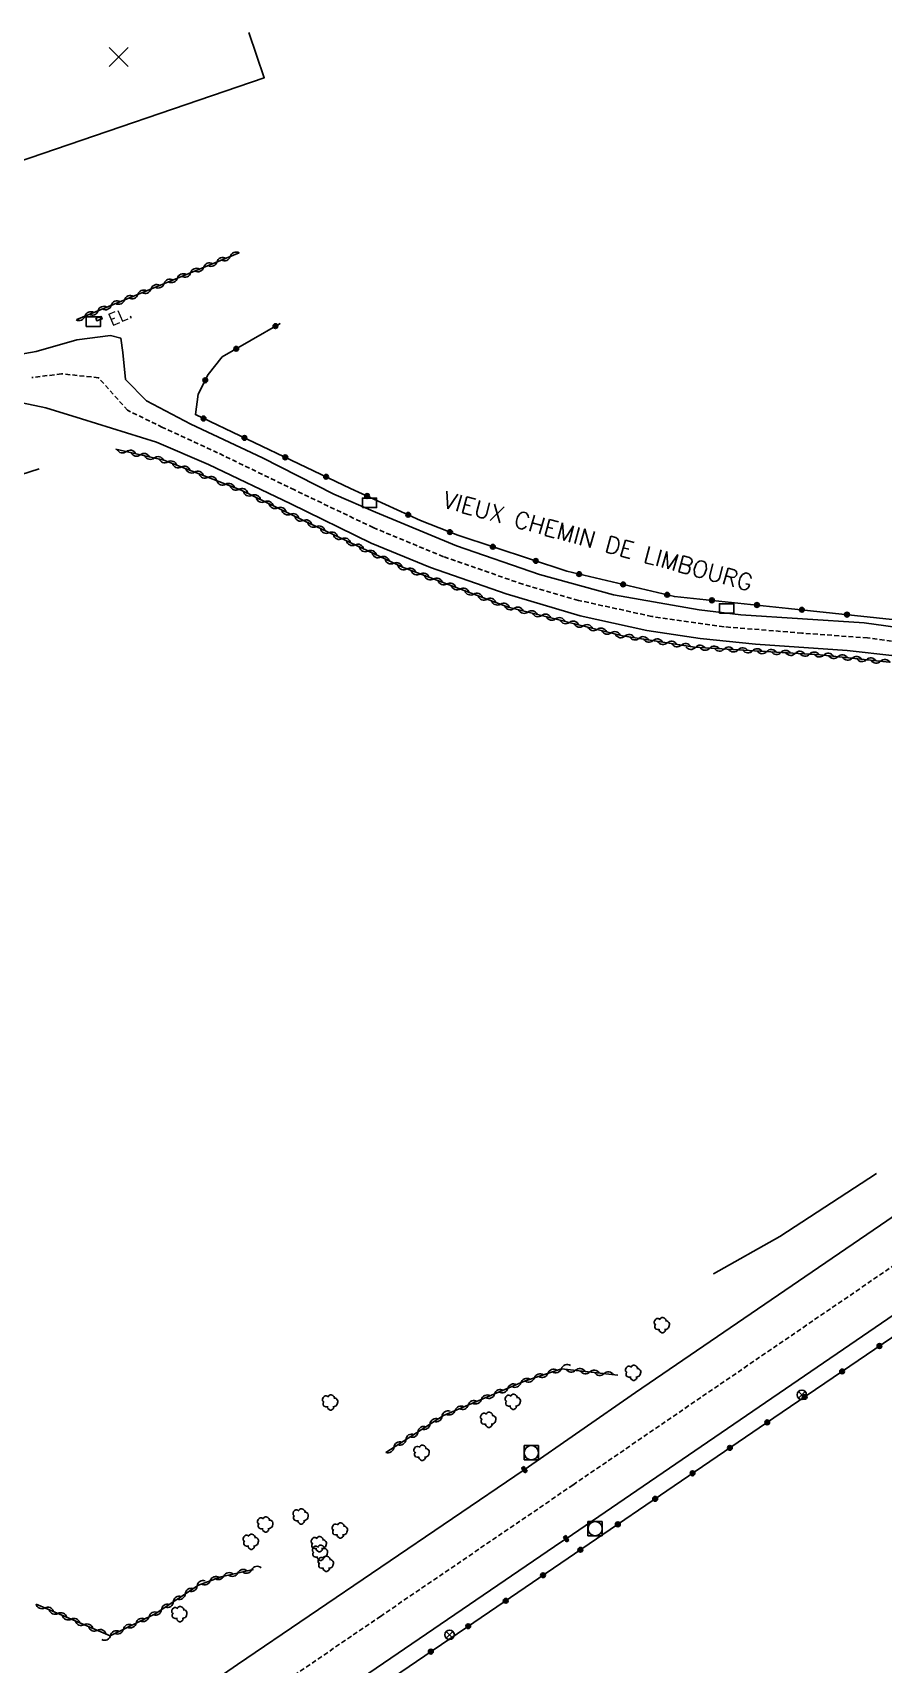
# Model space of a CAD drawing. Header units: millimetres. Extents: x 257000 to 258000, y 143999 to 144912.
# Drawn here: x 257820.7 to 257910, y 144172.8 to 144344.2 of the extents above; entities that cross this region are included whole.
import ezdxf
from ezdxf.enums import TextEntityAlignment as Align

# ---------------------------------------------------------------- set-up
doc = ezdxf.new("R2010")
doc.units = ezdxf.units.MM
doc.linetypes.add('DASHED', pattern=[0.75, 0.5, -0.25])
doc.layers.get('0').update_dxf_attribs({"linetype": 'CONTINUOUS'})
for name, color, linetype in [('W0001', 6, 'DASHED'), ('W0008', 7, 'CONTINUOUS'), ('W0100', 7, 'CONTINUOUS'), ('W0211', 2, 'CONTINUOUS'), ('W0300', 7, 'CONTINUOUS'), ('W0310', 3, 'CONTINUOUS'), ('W0322', 7, 'CONTINUOUS'), ('W0400', 7, 'CONTINUOUS'), ('W0420', 7, 'CONTINUOUS'), ('W0469', 7, 'CONTINUOUS'), ('W0984', 7, 'CONTINUOUS'), ('W0989', 7, 'CONTINUOUS'), ('W0991', 7, 'CONTINUOUS'), ('W1471', 7, 'CONTINUOUS')]:
    doc.layers.add(name, color=color, linetype=linetype)
doc.styles.get("Standard").update_dxf_attribs({"font": 'romans.shx', "width": 0.85})

# ---------------------------------------------------------------- blocks, each defined once
blk = doc.blocks.new('T400')
for p, q in [((-0.15, 0.3), (0.15, 0.3)), ((-0.15, -0.25), (-0.15, 0.3)), ((-0.15, 0.15), (0.15, 0.15)), ((-0.15, 0), (0.15, 0)), ((0.15, 0.3), (0.15, -0.25)), ((-0.15, -0.15), (0.15, -0.15)), ((-0.15, -0.25), (-0.15, -0.3)), ((-0.15, -0.3), (0.15, -0.3)), ((0.15, -0.3), (0.15, -0.25))]:
    blk.add_line(p, q)
blk = doc.blocks.new('T420')
for p, q in [((0.75, 0.75), (-0.75, 0.75)), ((-0.75, 0.75), (-0.75, -0.75)), ((0.75, 0.75), (0.75, -0.75)), ((0.75, -0.75), (-0.75, -0.75))]:
    blk.add_line(p, q)
blk.add_ellipse((0, 0), major_axis=(-0.53, 0.53), ratio=1, start_param=3.926991, end_param=10.210176)
blk = doc.blocks.new('T300')
for p, q in [((-0.8, 0.51), (-0.86, 0.34)), ((-0.86, 0.34), (-0.86, 0.17)), ((-0.86, 0.17), (-0.74, 0.06)), ((-0.69, 0.63), (-0.8, 0.51)), ((-0.8, -0.06), (-0.74, 0.06)), ((-0.74, 0.06), (-0.69, 0.11)), ((-0.57, 0.69), (-0.69, 0.63)), ((-0.46, 0.69), (-0.57, 0.69)), ((-0.29, 0.63), (-0.46, 0.69)), ((-0.29, 0.63), (-0.17, 0.74)), ((-0.23, 0.57), (-0.29, 0.63)), ((-0.17, 0.74), (-0.06, 0.8)), ((-0.06, 0.8), (0.06, 0.8)), ((0.06, 0.8), (0.23, 0.74)), ((0.23, 0.74), (0.34, 0.63)), ((0.34, 0.63), (0.4, 0.51)), ((0.46, 0.46), (0.34, 0.46)), ((0.4, 0.51), (0.4, 0.46)), ((0.57, 0.4), (0.46, 0.46)), ((0.57, 0.4), (0.69, 0.29)), ((0.69, 0.29), (0.74, 0.17)), ((0.74, 0.06), (0.69, -0.17)), ((0.74, 0.17), (0.74, 0.06)), ((-0.8, -0.17), (-0.8, -0.06)), ((-0.8, -0.23), (-0.8, -0.17)), ((-0.74, -0.34), (-0.8, -0.23)), ((-0.69, -0.4), (-0.74, -0.34)), ((-0.51, -0.46), (-0.69, -0.4)), ((-0.4, -0.46), (-0.51, -0.46)), ((-0.4, -0.46), (-0.34, -0.46)), ((-0.34, -0.46), (-0.34, -0.4)), ((-0.34, -0.51), (-0.34, -0.46)), ((-0.29, -0.63), (-0.34, -0.51)), ((-0.17, -0.74), (-0.29, -0.63)), ((-0.06, -0.8), (-0.17, -0.74)), ((0.06, -0.8), (-0.06, -0.8)), ((0.17, -0.74), (0.06, -0.8)), ((0.23, -0.69), (0.17, -0.74)), ((0.29, -0.46), (0.23, -0.46)), ((0.29, -0.63), (0.23, -0.69)), ((0.46, -0.4), (0.29, -0.46)), ((0.34, -0.51), (0.29, -0.63)), ((0.34, -0.51), (0.34, -0.46)), ((0.57, -0.34), (0.46, -0.4)), ((0.63, -0.29), (0.57, -0.34)), ((0.69, -0.17), (0.63, -0.29))]:
    blk.add_line(p, q)
blk = doc.blocks.new('T469')
at = {"color": 0, "linetype": 'Continuous', "flags": 128}
for points in [[(-0.35, 0.35), (0.35, -0.35)], [(-0.35, -0.35), (0.35, 0.35)]]:
    blk.add_lwpolyline(points, dxfattribs=at)
at = {"color": 0, "linetype": 'Continuous'}
blk.add_circle((0, 0), 0.5, dxfattribs=at)
blk = doc.blocks.new('T1471')
at = {"color": 0, "linetype": 'Continuous', "flags": 128}
blk.add_lwpolyline([(-0.75, -0.5), (-0.75, 0.5), (0.75, 0.5), (0.75, -0.5), (-0.75, -0.5)], dxfattribs=at)
blk = doc.blocks.new('t991o')
at = {"color": 0, "linetype": 'Continuous'}
for p, q in [((-1, 1), (1, -1)), ((-1, -1), (1, 1))]:
    blk.add_line(p, q, dxfattribs=at)
blk = doc.blocks.new('t322o')
at = {"color": 0, "linetype": 'Continuous'}
for radius in [0.25, 0.15]:
    blk.add_circle((0, 0), radius, dxfattribs=at)
blk = doc.blocks.new('t310o')
at = {"color": 0, "linetype": 'Continuous'}
for centre, start, end in [((-0.5, 0.38), 216.8699, 323.1304), ((0.5, -0.37), 36.8699, 143.1303)]:
    blk.add_arc(centre, 0.625, start, end, dxfattribs=at)

msp = doc.modelspace()

# ---------------------------------------------------------------- linework, layer by layer
at = {"layer": 'W0001'}
for points in [[(257965.71, 144267.75), (257949.49, 144272.62), (257939.39, 144275.07), (257926.58, 144277.71), (257913.81, 144279.88), (257908.33, 144280.61), (257901.44, 144281.12), (257893.26, 144281.78), (257885.67, 144282.87), (257877.97, 144284.56), (257872.14, 144286.25), (257863.81, 144289.14), (257856.44, 144292.2), (257848.17, 144296.15), (257840.1, 144300.06), (257834.32, 144302.73), (257830.64, 144304.52), (257827.59, 144307.94), (257823.7, 144308.35), (257820.6, 144307.95)], [(257836.39, 144163.63), (257857.18, 144177.85), (257877.4, 144191.65), (257912.12, 144215.42), (257925.92, 144224.91), (257941.47, 144235.54), (257967.01, 144253.02)]]:
    msp.add_lwpolyline(points, dxfattribs=at)
at = {"layer": 'W0008'}
msp.add_line((257907.97, 144282.21), (257895.04, 144283.04), dxfattribs=at)
for points in [[(257895.04, 144283.04), (257890.66, 144283.57), (257881.67, 144285.13), (257873.88, 144287.26), (257865.17, 144290.29), (257856.67, 144293.83), (257852.28, 144295.72), (257844.81, 144299.51), (257837.3, 144303.05), (257832.63, 144305.51), (257830.44, 144307.75), (257830.14, 144310.6), (257829.92, 144312.11), (257828.84, 144312.37), (257825.32, 144311.93), (257821.04, 144310.71), (257815.48, 144309.7)], [(257965.09, 144266.5), (257961.66, 144267.76), (257956.74, 144269.1), (257950.01, 144270.98), (257943.15, 144272.8), (257936.72, 144274.19), (257930.66, 144275.54), (257921.21, 144277.09), (257914.45, 144278.3), (257911.21, 144278.74), (257906.19, 144279.3), (257896.56, 144279.95), (257890.76, 144280.55), (257885.17, 144281.39), (257878.17, 144282.92), (257870.4, 144285.24), (257862.44, 144288), (257856.22, 144290.57), (257847.79, 144294.68), (257839.14, 144298.84), (257833.68, 144301.17), (257825.8, 144303.63), (257822.07, 144304.77), (257818.25, 144305.59)], [(257907.97, 144282.21), (257914.79, 144281.24), (257927.22, 144279.1), (257933.59, 144277.77), (257944.11, 144275.52), (257953.84, 144272.98), (257962.17, 144270.43), (257966.32, 144268.99)], [(257742.88, 144104.88), (257749.75, 144109.63), (257758.02, 144115.24), (257768.88, 144122.75), (257787.6, 144135.48), (257796.97, 144141.79), (257805.95, 144148.04), (257834.74, 144167.64), (257842.17, 144172.81), (257872.29, 144193.26), (257883.95, 144201.36), (257910.34, 144219.39), (257922.99, 144228.13), (257956.74, 144251.12), (257963.58, 144255.86)], [(257838.03, 144159.62), (257876.23, 144185.72), (257876.68, 144186), (257913.9, 144211.45), (257914.31, 144211.72), (257928.86, 144221.69), (257957.3, 144241.2), (257958, 144241.67), (257963.19, 144245.22), (257970.45, 144250.18)]]:
    msp.add_lwpolyline(points, dxfattribs=at)
at = {"layer": 'W0100'}
for points in [[(257818.98, 144330.54), (257845, 144339.45), (257843.38, 144344.18), (257843.38, 144344.18), (257843.38, 144344.18), (257843.38, 144344.18), (257843.38, 144344.18), (257843.38, 144344.18), (257843.38, 144344.18), (257843.38, 144344.18), (257843.38, 144344.18), (257843.38, 144344.18), (257843.38, 144344.18), (257843.38, 144344.18), (257843.38, 144344.18), (257843.38, 144344.18), (257843.38, 144344.18), (257843.38, 144344.18), (257843.38, 144344.18), (257843.38, 144344.18), (257843.38, 144344.18), (257843.38, 144344.18), (257843.38, 144344.18), (257843.38, 144344.18), (257843.38, 144344.18), (257843.38, 144344.18), (257843.38, 144344.18), (257843.38, 144344.18), (257843.38, 144344.18), (257843.38, 144344.18), (257843.38, 144344.18), (257843.38, 144344.18), (257843.38, 144344.18), (257843.38, 144344.18), (257843.38, 144344.18), (257843.38, 144344.18), (257843.38, 144344.18), (257843.38, 144344.18), (257843.38, 144344.18), (257843.38, 144344.18), (257843.38, 144344.18), (257843.38, 144344.18), (257843.38, 144344.18), (257843.38, 144344.18), (257843.38, 144344.18), (257843.38, 144344.18), (257843.38, 144344.18), (257843.38, 144344.18), (257843.38, 144344.18), (257843.38, 144344.18), (257843.38, 144344.18), (257843.38, 144344.18), (257843.38, 144344.18), (257843.38, 144344.18), (257843.38, 144344.18), (257843.38, 144344.18), (257843.38, 144344.18), (257843.38, 144344.18), (257843.38, 144344.18), (257843.38, 144344.18), (257843.38, 144344.18), (257843.38, 144344.18), (257843.38, 144344.18), (257843.38, 144344.18), (257843.38, 144344.18), (257843.38, 144344.18), (257843.38, 144344.18), (257843.38, 144344.18), (257843.38, 144344.18), (257843.38, 144344.18), (257843.38, 144344.18), (257843.38, 144344.18), (257843.38, 144344.18), (257843.38, 144344.18), (257843.38, 144344.18), (257843.38, 144344.18), (257843.38, 144344.18), (257843.38, 144344.18), (257843.38, 144344.18), (257843.38, 144344.18), (257843.38, 144344.18), (257843.38, 144344.18), (257843.38, 144344.18), (257843.38, 144344.18), (257843.38, 144344.18), (257843.38, 144344.18), (257843.38, 144344.18), (257843.38, 144344.18), (257843.38, 144344.18), (257843.38, 144344.18), (257843.38, 144344.18), (257843.38, 144344.18), (257843.38, 144344.18), (257843.38, 144344.18), (257843.38, 144344.18), (257843.38, 144344.18), (257843.38, 144344.18), (257843.38, 144344.18), (257843.38, 144344.18), (257843.38, 144344.18), (257843.38, 144344.18), (257843.38, 144344.18), (257843.38, 144344.18), (257843.38, 144344.18), (257843.38, 144344.18), (257843.38, 144344.18), (257843.38, 144344.18), (257843.38, 144344.18), (257843.38, 144344.18), (257843.38, 144344.18), (257843.38, 144344.18), (257843.38, 144344.18), (257843.38, 144344.18), (257843.38, 144344.18), (257843.38, 144344.18), (257843.38, 144344.18), (257843.38, 144344.18), (257843.38, 144344.18), (257843.38, 144344.18)], [(257827.31, 144314.19), (257827.87, 144314.38), (257827.96, 144314.12), (257827.41, 144313.92), (257827.31, 144314.19)]]:
    msp.add_lwpolyline(points, dxfattribs=at)
at = {"layer": 'W0211'}
msp.add_lwpolyline([(257909.28, 144224.35), (257899.11, 144217.75), (257892.17, 144213.83), (257892.17, 144213.83), (257892.17, 144213.83), (257892.17, 144213.83), (257892.17, 144213.83), (257892.17, 144213.83), (257892.17, 144213.83), (257892.17, 144213.83), (257892.17, 144213.83), (257892.17, 144213.83), (257892.17, 144213.83), (257892.17, 144213.83), (257892.17, 144213.83), (257892.17, 144213.83), (257892.17, 144213.83), (257892.17, 144213.83), (257892.17, 144213.83), (257892.17, 144213.83), (257892.17, 144213.83), (257892.17, 144213.83), (257892.17, 144213.83), (257892.17, 144213.83), (257892.17, 144213.83), (257892.17, 144213.83), (257892.17, 144213.83), (257892.17, 144213.83), (257892.17, 144213.83), (257892.17, 144213.83), (257892.17, 144213.83), (257892.17, 144213.83), (257892.17, 144213.83), (257892.17, 144213.83), (257892.17, 144213.83), (257892.17, 144213.83), (257892.17, 144213.83), (257892.17, 144213.83), (257892.17, 144213.83), (257892.17, 144213.83), (257892.17, 144213.83), (257892.17, 144213.83), (257892.17, 144213.83), (257892.17, 144213.83), (257892.17, 144213.83), (257892.17, 144213.83), (257892.17, 144213.83), (257892.17, 144213.83), (257892.17, 144213.83), (257892.17, 144213.83), (257892.17, 144213.83), (257892.17, 144213.83), (257892.17, 144213.83), (257892.17, 144213.83), (257892.17, 144213.83), (257892.17, 144213.83), (257892.17, 144213.83), (257892.17, 144213.83), (257892.17, 144213.83), (257892.17, 144213.83), (257892.17, 144213.83), (257892.17, 144213.83), (257892.17, 144213.83), (257892.17, 144213.83), (257892.17, 144213.83), (257892.17, 144213.83), (257892.17, 144213.83), (257892.17, 144213.83), (257892.17, 144213.83), (257892.17, 144213.83), (257892.17, 144213.83), (257892.17, 144213.83), (257892.17, 144213.83), (257892.17, 144213.83), (257892.17, 144213.83), (257892.17, 144213.83), (257892.17, 144213.83), (257892.17, 144213.83), (257892.17, 144213.83), (257892.17, 144213.83), (257892.17, 144213.83), (257892.17, 144213.83), (257892.17, 144213.83), (257892.17, 144213.83), (257892.17, 144213.83), (257892.17, 144213.83), (257892.17, 144213.83), (257892.17, 144213.83), (257892.17, 144213.83), (257892.17, 144213.83), (257892.17, 144213.83), (257892.17, 144213.83), (257892.17, 144213.83), (257892.17, 144213.83), (257892.17, 144213.83), (257892.17, 144213.83), (257892.17, 144213.83), (257892.17, 144213.83), (257892.17, 144213.83), (257892.17, 144213.83), (257892.17, 144213.83), (257892.17, 144213.83), (257892.17, 144213.83), (257892.17, 144213.83), (257892.17, 144213.83), (257892.17, 144213.83), (257892.17, 144213.83), (257892.17, 144213.83), (257892.17, 144213.83), (257892.17, 144213.83), (257892.17, 144213.83), (257892.17, 144213.83), (257892.17, 144213.83), (257892.17, 144213.83), (257892.17, 144213.83), (257892.17, 144213.83), (257892.17, 144213.83), (257892.17, 144213.83), (257892.17, 144213.83), (257892.17, 144213.83)], dxfattribs=at)
at = {"layer": 'W0310'}
for points in [[(257842.35, 144321.06), (257842.35, 144321.06), (257842.35, 144321.06), (257842.35, 144321.06), (257842.35, 144321.06), (257842.35, 144321.06), (257842.35, 144321.06), (257842.35, 144321.06), (257842.35, 144321.06), (257842.35, 144321.06), (257842.35, 144321.06), (257842.35, 144321.06), (257842.35, 144321.06), (257842.35, 144321.06), (257842.35, 144321.06), (257842.35, 144321.06), (257842.35, 144321.06), (257842.35, 144321.06), (257842.35, 144321.06), (257825.32, 144314.07)], [(257842.35, 144321.06), (257842.35, 144321.06), (257842.35, 144321.06), (257842.35, 144321.06), (257842.35, 144321.06), (257842.35, 144321.06), (257842.35, 144321.06), (257842.35, 144321.06), (257842.35, 144321.06), (257842.35, 144321.06), (257842.35, 144321.06), (257842.35, 144321.06), (257842.35, 144321.06), (257842.35, 144321.06), (257842.35, 144321.06), (257842.35, 144321.06), (257842.35, 144321.06), (257842.35, 144321.06), (257842.35, 144321.06), (257842.35, 144321.06), (257842.35, 144321.06), (257842.35, 144321.06), (257842.35, 144321.06), (257842.35, 144321.06), (257842.35, 144321.06), (257842.35, 144321.06), (257842.35, 144321.06), (257842.35, 144321.06), (257842.35, 144321.06), (257842.35, 144321.06), (257842.35, 144321.06), (257842.35, 144321.06), (257842.35, 144321.06), (257842.35, 144321.06), (257842.35, 144321.06), (257842.35, 144321.06), (257842.35, 144321.06), (257842.35, 144321.06), (257842.35, 144321.06), (257842.35, 144321.06), (257842.35, 144321.06), (257842.35, 144321.06), (257842.35, 144321.06), (257842.35, 144321.06), (257842.35, 144321.06), (257842.35, 144321.06), (257842.35, 144321.06), (257842.35, 144321.06), (257842.35, 144321.06), (257842.35, 144321.06), (257842.35, 144321.06), (257842.35, 144321.06), (257842.35, 144321.06), (257842.35, 144321.06), (257842.35, 144321.06), (257842.35, 144321.06), (257842.35, 144321.06), (257842.35, 144321.06), (257842.35, 144321.06), (257842.35, 144321.06), (257842.35, 144321.06), (257842.35, 144321.06), (257842.35, 144321.06), (257842.35, 144321.06), (257842.35, 144321.06), (257842.35, 144321.06), (257842.35, 144321.06), (257842.35, 144321.06), (257842.35, 144321.06), (257842.35, 144321.06), (257842.35, 144321.06), (257842.35, 144321.06), (257842.35, 144321.06), (257842.35, 144321.06), (257842.35, 144321.06), (257842.35, 144321.06), (257842.35, 144321.06), (257842.35, 144321.06), (257842.35, 144321.06), (257842.35, 144321.06), (257842.35, 144321.06), (257842.35, 144321.06), (257842.35, 144321.06), (257842.35, 144321.06), (257842.35, 144321.06), (257842.35, 144321.06), (257842.35, 144321.06), (257842.35, 144321.06), (257842.35, 144321.06), (257842.35, 144321.06), (257842.35, 144321.06), (257842.35, 144321.06), (257842.35, 144321.06), (257842.35, 144321.06), (257842.35, 144321.06), (257842.35, 144321.06), (257842.35, 144321.06), (257842.35, 144321.06), (257842.35, 144321.06), (257842.35, 144321.06), (257842.35, 144321.06)], [(257910.59, 144278.07), (257903.36, 144278.85), (257890.17, 144279.64), (257882.6, 144280.85), (257870.61, 144283.86), (257859.5, 144288.03), (257849.17, 144292.91), (257842.58, 144296.13), (257834.45, 144299.28), (257829.41, 144300.44), (257829.41, 144300.44), (257829.41, 144300.44), (257829.41, 144300.44), (257829.41, 144300.44), (257829.41, 144300.44), (257829.41, 144300.44), (257829.41, 144300.44), (257829.41, 144300.44), (257829.41, 144300.44), (257829.41, 144300.44), (257829.41, 144300.44), (257829.41, 144300.44), (257829.41, 144300.44), (257829.41, 144300.44), (257829.41, 144300.44), (257829.41, 144300.44), (257829.41, 144300.44), (257829.41, 144300.44), (257829.41, 144300.44), (257829.41, 144300.44), (257829.41, 144300.44), (257829.41, 144300.44), (257829.41, 144300.44), (257829.41, 144300.44), (257829.41, 144300.44), (257829.41, 144300.44), (257829.41, 144300.44), (257829.41, 144300.44), (257829.41, 144300.44), (257829.41, 144300.44), (257829.41, 144300.44), (257829.41, 144300.44), (257829.41, 144300.44), (257829.41, 144300.44), (257829.41, 144300.44), (257829.41, 144300.44), (257829.41, 144300.44), (257829.41, 144300.44), (257829.41, 144300.44), (257829.41, 144300.44), (257829.41, 144300.44), (257829.41, 144300.44), (257829.41, 144300.44), (257829.41, 144300.44), (257829.41, 144300.44), (257829.41, 144300.44), (257829.41, 144300.44), (257829.41, 144300.44), (257829.41, 144300.44), (257829.41, 144300.44), (257829.41, 144300.44), (257829.41, 144300.44), (257829.41, 144300.44), (257829.41, 144300.44), (257829.41, 144300.44), (257829.41, 144300.44), (257829.41, 144300.44), (257829.41, 144300.44), (257829.41, 144300.44), (257829.41, 144300.44), (257829.41, 144300.44), (257829.41, 144300.44), (257829.41, 144300.44), (257829.41, 144300.44), (257829.41, 144300.44), (257829.41, 144300.44), (257829.41, 144300.44), (257829.41, 144300.44), (257829.41, 144300.44), (257829.41, 144300.44), (257829.41, 144300.44), (257829.41, 144300.44), (257829.41, 144300.44), (257829.41, 144300.44), (257829.41, 144300.44), (257829.41, 144300.44), (257829.41, 144300.44), (257829.41, 144300.44), (257829.41, 144300.44), (257829.41, 144300.44), (257829.41, 144300.44), (257829.41, 144300.44), (257829.41, 144300.44), (257829.41, 144300.44), (257829.41, 144300.44), (257829.41, 144300.44)], [(257829.41, 144300.44), (257829.41, 144300.44), (257829.41, 144300.44), (257829.41, 144300.44), (257829.41, 144300.44), (257829.41, 144300.44), (257829.41, 144300.44), (257829.41, 144300.44), (257829.41, 144300.44), (257829.41, 144300.44), (257829.41, 144300.44), (257829.41, 144300.44), (257829.41, 144300.44), (257829.41, 144300.44), (257829.41, 144300.44), (257829.41, 144300.44), (257829.41, 144300.44), (257829.41, 144300.44), (257829.41, 144300.44), (257829.41, 144300.44)], [(257857.77, 144195.07), (257857.77, 144195.07), (257857.77, 144195.07), (257857.77, 144195.07), (257857.77, 144195.07), (257857.77, 144195.07), (257857.77, 144195.07), (257857.77, 144195.07), (257857.77, 144195.07), (257857.77, 144195.07), (257857.77, 144195.07), (257857.77, 144195.07), (257857.77, 144195.07), (257857.77, 144195.07), (257857.77, 144195.07), (257857.77, 144195.07), (257863.81, 144198.95), (257872.33, 144202.54), (257876.19, 144203.86), (257882.11, 144203.17)], [(257857.77, 144195.07), (257857.77, 144195.07), (257857.77, 144195.07), (257857.77, 144195.07), (257857.77, 144195.07), (257857.77, 144195.07), (257857.77, 144195.07), (257857.77, 144195.07), (257857.77, 144195.07), (257857.77, 144195.07), (257857.77, 144195.07), (257857.77, 144195.07), (257857.77, 144195.07), (257857.77, 144195.07), (257857.77, 144195.07), (257857.77, 144195.07), (257857.77, 144195.07), (257857.77, 144195.07), (257857.77, 144195.07), (257857.77, 144195.07), (257857.77, 144195.07), (257857.77, 144195.07), (257857.77, 144195.07), (257857.77, 144195.07), (257857.77, 144195.07), (257857.77, 144195.07), (257857.77, 144195.07), (257857.77, 144195.07), (257857.77, 144195.07), (257857.77, 144195.07), (257857.77, 144195.07), (257857.77, 144195.07), (257857.77, 144195.07), (257857.77, 144195.07), (257857.77, 144195.07), (257857.77, 144195.07), (257857.77, 144195.07), (257857.77, 144195.07), (257857.77, 144195.07), (257857.77, 144195.07), (257857.77, 144195.07), (257857.77, 144195.07), (257857.77, 144195.07), (257857.77, 144195.07), (257857.77, 144195.07), (257857.77, 144195.07), (257857.77, 144195.07), (257857.77, 144195.07), (257857.77, 144195.07), (257857.77, 144195.07), (257857.77, 144195.07), (257857.77, 144195.07), (257857.77, 144195.07), (257857.77, 144195.07), (257857.77, 144195.07), (257857.77, 144195.07), (257857.77, 144195.07), (257857.77, 144195.07), (257857.77, 144195.07), (257857.77, 144195.07), (257857.77, 144195.07), (257857.77, 144195.07), (257857.77, 144195.07), (257857.77, 144195.07), (257857.77, 144195.07), (257857.77, 144195.07), (257857.77, 144195.07), (257857.77, 144195.07), (257857.77, 144195.07), (257857.77, 144195.07), (257857.77, 144195.07), (257857.77, 144195.07), (257857.77, 144195.07), (257857.77, 144195.07), (257857.77, 144195.07), (257857.77, 144195.07), (257857.77, 144195.07), (257857.77, 144195.07), (257857.77, 144195.07), (257857.77, 144195.07), (257857.77, 144195.07), (257857.77, 144195.07), (257857.77, 144195.07), (257857.77, 144195.07), (257857.77, 144195.07), (257857.77, 144195.07), (257857.77, 144195.07), (257857.77, 144195.07), (257857.77, 144195.07), (257857.77, 144195.07), (257857.77, 144195.07), (257857.77, 144195.07), (257857.77, 144195.07), (257857.77, 144195.07), (257857.77, 144195.07), (257857.77, 144195.07), (257857.77, 144195.07), (257857.77, 144195.07), (257857.77, 144195.07), (257857.77, 144195.07), (257857.77, 144195.07)], [(257821.04, 144179.13), (257828.8, 144175.82), (257833.53, 144178.11), (257838.1, 144181.13), (257840.46, 144182.02), (257843.83, 144182.77), (257843.83, 144182.77), (257843.83, 144182.77), (257843.83, 144182.77), (257843.83, 144182.77), (257843.83, 144182.77), (257843.83, 144182.77), (257843.83, 144182.77), (257843.83, 144182.77), (257843.83, 144182.77), (257843.83, 144182.77), (257843.83, 144182.77), (257843.83, 144182.77), (257843.83, 144182.77), (257843.83, 144182.77), (257843.83, 144182.77), (257843.83, 144182.77), (257843.83, 144182.77), (257843.83, 144182.77), (257843.83, 144182.77), (257843.83, 144182.77), (257843.83, 144182.77), (257843.83, 144182.77), (257843.83, 144182.77), (257843.83, 144182.77), (257843.83, 144182.77), (257843.83, 144182.77), (257843.83, 144182.77), (257843.83, 144182.77), (257843.83, 144182.77), (257843.83, 144182.77), (257843.83, 144182.77), (257843.83, 144182.77), (257843.83, 144182.77), (257843.83, 144182.77), (257843.83, 144182.77), (257843.83, 144182.77), (257843.83, 144182.77), (257843.83, 144182.77), (257843.83, 144182.77), (257843.83, 144182.77), (257843.83, 144182.77), (257843.83, 144182.77), (257843.83, 144182.77), (257843.83, 144182.77), (257843.83, 144182.77), (257843.83, 144182.77), (257843.83, 144182.77), (257843.83, 144182.77), (257843.83, 144182.77), (257843.83, 144182.77), (257843.83, 144182.77), (257843.83, 144182.77), (257843.83, 144182.77), (257843.83, 144182.77), (257843.83, 144182.77), (257843.83, 144182.77), (257843.83, 144182.77), (257843.83, 144182.77), (257843.83, 144182.77), (257843.83, 144182.77), (257843.83, 144182.77), (257843.83, 144182.77), (257843.83, 144182.77), (257843.83, 144182.77), (257843.83, 144182.77), (257843.83, 144182.77), (257843.83, 144182.77), (257843.83, 144182.77), (257843.83, 144182.77), (257843.83, 144182.77), (257843.83, 144182.77), (257843.83, 144182.77), (257843.83, 144182.77), (257843.83, 144182.77), (257843.83, 144182.77), (257843.83, 144182.77), (257843.83, 144182.77), (257843.83, 144182.77), (257843.83, 144182.77), (257843.83, 144182.77), (257843.83, 144182.77), (257843.83, 144182.77), (257843.83, 144182.77), (257843.83, 144182.77), (257843.83, 144182.77), (257843.83, 144182.77), (257843.83, 144182.77), (257843.83, 144182.77), (257843.83, 144182.77), (257843.83, 144182.77), (257843.83, 144182.77), (257843.83, 144182.77), (257843.83, 144182.77), (257843.83, 144182.77), (257843.83, 144182.77)], [(257843.83, 144182.77), (257843.83, 144182.77), (257843.83, 144182.77), (257843.83, 144182.77), (257843.83, 144182.77), (257843.83, 144182.77), (257843.83, 144182.77), (257843.83, 144182.77), (257843.83, 144182.77), (257843.83, 144182.77), (257843.83, 144182.77), (257843.83, 144182.77), (257843.83, 144182.77), (257843.83, 144182.77), (257843.83, 144182.77), (257843.83, 144182.77), (257843.83, 144182.77), (257843.83, 144182.77), (257843.83, 144182.77), (257843.83, 144182.77)]]:
    msp.add_lwpolyline(points, dxfattribs=at)
at = {"layer": 'W0322'}
for points in [[(257916.2, 144281.98), (257900.02, 144283.72), (257888.06, 144284.96), (257876.77, 144287.62), (257865.32, 144291.4), (257861.39, 144292.96), (257854.03, 144296.32), (257837.76, 144304.07), (257838.05, 144306.22), (257839.11, 144308.28), (257840.59, 144310.14), (257846.67, 144313.65), (257846.67, 144313.65), (257846.67, 144313.65), (257846.67, 144313.65), (257846.67, 144313.65), (257846.67, 144313.65), (257846.67, 144313.65), (257846.67, 144313.65), (257846.67, 144313.65), (257846.67, 144313.65), (257846.67, 144313.65), (257846.67, 144313.65), (257846.67, 144313.65), (257846.67, 144313.65), (257846.67, 144313.65), (257846.67, 144313.65), (257846.67, 144313.65), (257846.67, 144313.65), (257846.67, 144313.65), (257846.67, 144313.65), (257846.67, 144313.65), (257846.67, 144313.65), (257846.67, 144313.65), (257846.67, 144313.65), (257846.67, 144313.65), (257846.67, 144313.65), (257846.67, 144313.65), (257846.67, 144313.65), (257846.67, 144313.65), (257846.67, 144313.65), (257846.67, 144313.65), (257846.67, 144313.65), (257846.67, 144313.65), (257846.67, 144313.65), (257846.67, 144313.65), (257846.67, 144313.65), (257846.67, 144313.65), (257846.67, 144313.65), (257846.67, 144313.65), (257846.67, 144313.65), (257846.67, 144313.65), (257846.67, 144313.65), (257846.67, 144313.65), (257846.67, 144313.65), (257846.67, 144313.65), (257846.67, 144313.65), (257846.67, 144313.65), (257846.67, 144313.65), (257846.67, 144313.65), (257846.67, 144313.65), (257846.67, 144313.65), (257846.67, 144313.65), (257846.67, 144313.65), (257846.67, 144313.65), (257846.67, 144313.65), (257846.67, 144313.65), (257846.67, 144313.65), (257846.67, 144313.65), (257846.67, 144313.65), (257846.67, 144313.65), (257846.67, 144313.65), (257846.67, 144313.65), (257846.67, 144313.65), (257846.67, 144313.65), (257846.67, 144313.65), (257846.67, 144313.65), (257846.67, 144313.65), (257846.67, 144313.65), (257846.67, 144313.65), (257846.67, 144313.65), (257846.67, 144313.65), (257846.67, 144313.65), (257846.67, 144313.65), (257846.67, 144313.65), (257846.67, 144313.65), (257846.67, 144313.65), (257846.67, 144313.65), (257846.67, 144313.65), (257846.67, 144313.65), (257846.67, 144313.65), (257846.67, 144313.65), (257846.67, 144313.65), (257846.67, 144313.65), (257846.67, 144313.65), (257846.67, 144313.65), (257846.67, 144313.65), (257846.67, 144313.65)], [(257846.67, 144313.65), (257846.67, 144313.65), (257846.67, 144313.65), (257846.67, 144313.65), (257846.67, 144313.65), (257846.67, 144313.65), (257846.67, 144313.65), (257846.67, 144313.65), (257846.67, 144313.65), (257846.67, 144313.65), (257846.67, 144313.65), (257846.67, 144313.65), (257846.67, 144313.65), (257846.67, 144313.65), (257846.67, 144313.65), (257846.67, 144313.65), (257846.67, 144313.65), (257846.67, 144313.65), (257846.67, 144313.65), (257846.67, 144313.65)], [(257821.35, 144298.37), (257813.69, 144295.92)], [(257838.95, 144158.14), (257868.64, 144178.34), (257898.48, 144198.69), (257917.95, 144211.94)]]:
    msp.add_lwpolyline(points, dxfattribs=at)

# ---------------------------------------------------------------- block references
at = {"layer": 'W0300'}
for p in [(257886.79, 144208.43), (257883.77, 144203.43), (257851.96, 144200.32), (257871.14, 144200.39), (257868.57, 144198.49), (257861.57, 144195.02), (257848.87, 144188.35), (257845.15, 144187.51), (257852.98, 144186.86), (257843.64, 144185.69), (257850.78, 144185.43), (257850.9, 144184.53), (257851.51, 144183.36), (257836.14, 144178.09)]:
    msp.add_blockref('T300', p, dxfattribs=at)
at = {"layer": 'W0310'}
for p, rotation in [((257841.42, 144320.68), 202.3165279732083), ((257837.26, 144318.97), 202.3165279732083), ((257838.64, 144319.54), 202.3165279732083), ((257840.03, 144320.11), 202.3165279732083), ((257833.09, 144317.26), 202.3165279732083), ((257834.48, 144317.83), 202.3165279732083), ((257835.87, 144318.4), 202.3165279732083), ((257828.93, 144315.55), 202.3165279732083), ((257830.32, 144316.12), 202.3165279732083), ((257831.71, 144316.69), 202.3165279732083), ((257826.16, 144314.41), 202.3165279732083), ((257827.54, 144314.98), 202.3165279732083), ((257830.52, 144300.19), 166.9919846255689), ((257831.98, 144299.85), 166.9919846255689), ((257833.44, 144299.51), 166.9919846255689), ((257834.88, 144299.11), 158.8312356456934), ((257836.28, 144298.57), 158.8312356456934), ((257837.68, 144298.03), 158.8312356456934), ((257839.08, 144297.49), 158.8312356456934), ((257840.95, 144296.76), 158.8312356456934), ((257842.34, 144296.22), 158.8312356456934), ((257843.7, 144295.58), 153.9650888849046), ((257845.05, 144294.92), 153.9650888849046), ((257846.39, 144294.27), 153.9650888849046), ((257847.74, 144293.61), 153.9650888849046), ((257849.09, 144292.95), 153.9650888849046), ((257850.45, 144292.31), 154.7136729109221), ((257851.8, 144291.67), 154.7136729109221), ((257853.16, 144291.03), 154.7136729109221), ((257854.52, 144290.39), 154.7136729109221), ((257855.87, 144289.74), 154.7136729109221), ((257857.23, 144289.1), 154.7136729109221), ((257858.58, 144288.46), 154.7136729109221), ((257859.96, 144287.86), 159.4100420892192), ((257861.36, 144287.33), 159.4100420892192), ((257862.76, 144286.8), 159.4100420892192), ((257864.17, 144286.28), 159.4100420892192), ((257865.57, 144285.75), 159.4100420892192), ((257866.98, 144285.22), 159.4100420892192), ((257868.38, 144284.69), 159.4100420892192), ((257869.79, 144284.17), 159.4100420892192), ((257871.21, 144283.71), 165.9412376087889), ((257872.67, 144283.34), 165.9412376087889), ((257874.12, 144282.98), 165.9412376087889), ((257875.58, 144282.61), 165.9412376087889), ((257877.03, 144282.25), 165.9412376087889), ((257878.49, 144281.88), 165.9412376087889), ((257879.94, 144281.52), 165.9412376087889), ((257881.4, 144281.15), 165.9412376087889), ((257882.86, 144280.81), 170.8646302905491), ((257884.34, 144280.58), 170.8646302905491), ((257885.82, 144280.34), 170.8646302905491), ((257887.3, 144280.1), 170.8646302905491), ((257888.78, 144279.86), 170.8646302905491), ((257890.26, 144279.63), 176.5761970443266), ((257891.76, 144279.54), 176.5761970443266), ((257893.26, 144279.45), 176.5761970443266), ((257894.75, 144279.36), 176.5761970443266), ((257896.25, 144279.27), 176.5761970443266), ((257897.75, 144279.18), 176.5761970443266), ((257899.24, 144279.09), 176.5761970443266), ((257900.74, 144279), 176.5761970443266), ((257902.24, 144278.92), 176.5761970443266), ((257903.74, 144278.81), 173.8355889221884), ((257905.23, 144278.65), 173.8355889221884), ((257906.72, 144278.48), 173.8355889221884), ((257908.21, 144278.32), 173.8355889221884), ((257909.7, 144278.16), 173.8355889221884), ((257871.94, 144202.37), 22.79472486406317), ((257873.35, 144202.89), 18.99914794814049), ((257874.77, 144203.37), 18.99914794814049), ((257876.19, 144203.86), 18.99914794814049), ((257877.68, 144203.69), 353.342394868119), ((257879.17, 144203.52), 353.342394868119), ((257880.66, 144203.34), 353.342394868119), ((257867.79, 144200.63), 22.79472486406317), ((257869.18, 144201.21), 22.79472486406317), ((257870.56, 144201.79), 22.79472486406317), ((257863.66, 144198.86), 32.7338155648397), ((257865.03, 144199.47), 22.79472486406317), ((257866.41, 144200.05), 22.79472486406317), ((257861.14, 144197.23), 32.7338155648397), ((257862.4, 144198.05), 32.7338155648397), ((257858.61, 144195.61), 32.7338155648397), ((257859.87, 144196.42), 32.7338155648397), ((257839.33, 144181.6), 20.52409989101342), ((257840.75, 144182.08), 12.54510038309593), ((257842.22, 144182.41), 12.54510038309593), ((257843.68, 144182.74), 12.54510038309593), ((257836.7, 144180.21), 33.48997562385773), ((257837.95, 144181.04), 33.48997562385773), ((257821.95, 144178.74), 336.8726668438179), ((257823.33, 144178.15), 336.8726668438179), ((257834.2, 144178.55), 33.48997562385773), ((257835.45, 144179.38), 33.48997562385773), ((257824.71, 144177.56), 336.8726668438179), ((257826.09, 144176.97), 336.8726668438179), ((257830.2, 144176.5), 25.89696998155761), ((257831.55, 144177.15), 25.89696998155761), ((257832.9, 144177.81), 25.89696998155761), ((257827.47, 144176.38), 336.8726668438179), ((257828.85, 144175.84), 25.89696998155761)]:
    msp.add_blockref('t310o', p, dxfattribs=dict(at, rotation=rotation))
at = {"layer": 'W0322'}
for p, rotation in [((257846.16, 144313.36), 29.98364818050959), ((257842.05, 144310.98), 29.98364818050959), ((257838.8, 144307.67), 62.71889774739972), ((257838.62, 144303.66), 154.5524387947472), ((257842.91, 144301.62), 154.5524387947472), ((257847.2, 144299.58), 154.5524387947472), ((257851.48, 144297.54), 154.5524387947472), ((257855.79, 144295.52), 155.4505423195119), ((257860.11, 144293.55), 155.4505423195119), ((257864.49, 144291.73), 158.3571827192795), ((257868.99, 144290.19), 161.7017325988913), ((257873.5, 144288.7), 161.7017325988913), ((257878.04, 144287.32), 166.7709074364716), ((257882.66, 144286.23), 166.7709074364716), ((257887.29, 144285.15), 166.7709074364716), ((257891.99, 144284.56), 174.08187977483), ((257896.72, 144284.07), 174.08187977483), ((257901.44, 144283.57), 173.8664664605355), ((257906.17, 144283.06), 173.8664664605355), ((257909.58, 144206.25), 34.23929167804037), ((257905.66, 144203.58), 34.23929167804037), ((257901.73, 144200.9), 34.23929167804037), ((257897.8, 144198.23), 34.29575474785698), ((257893.88, 144195.55), 34.29575474785698), ((257889.96, 144192.88), 34.29575474785698), ((257886.03, 144190.2), 34.29575474785698), ((257882.11, 144187.52), 34.29575474785698), ((257878.18, 144184.85), 34.29575474785698), ((257874.26, 144182.17), 34.29575474785698), ((257870.34, 144179.49), 34.29575474785698), ((257866.41, 144176.82), 34.22818963534694), ((257862.48, 144174.15), 34.22818963534694)]:
    msp.add_blockref('t322o', p, dxfattribs=dict(at, rotation=rotation))
at = {"layer": 'W0400'}
for p, rotation in [((257872.29, 144193.26), 214.1641810059033), ((257876.68, 144186), 31.73990572304659)]:
    msp.add_blockref('T400', p, dxfattribs=dict(at, rotation=rotation))
at = {"layer": 'W0420'}
for p in [(257873.03, 144195.04), (257879.73, 144187.06)]:
    msp.add_blockref('T420', p, dxfattribs=at)
at = {"layer": 'W0469'}
for p in [(257901.43, 144201.12), (257864.45, 144175.92)]:
    msp.add_blockref('T469', p, dxfattribs=at)
at = {"layer": 'W0991'}
msp.add_blockref('t991o', (257829.72, 144341.62), dxfattribs=at)
at = {"layer": 'W1471'}
for p in [(257827.05, 144313.82), (257856.04, 144294.8), (257893.53, 144283.71)]:
    msp.add_blockref('T1471', p, dxfattribs=at)

# ---------------------------------------------------------------- texts
at = {"layer": 'W0984'}
msp.add_text('EL.', height=1.25, rotation=23.1104, dxfattribs=at).set_placement((257829.87, 144314.44), align=Align.MIDDLE)
at = {"layer": 'W0989'}
msp.add_text('VIEUX CHEMIN DE LIMBOURG', height=1.75, rotation=344.7194, dxfattribs=at).set_placement((257880.03, 144290.77), align=Align.MIDDLE)

doc.saveas('drawing.dxf')
